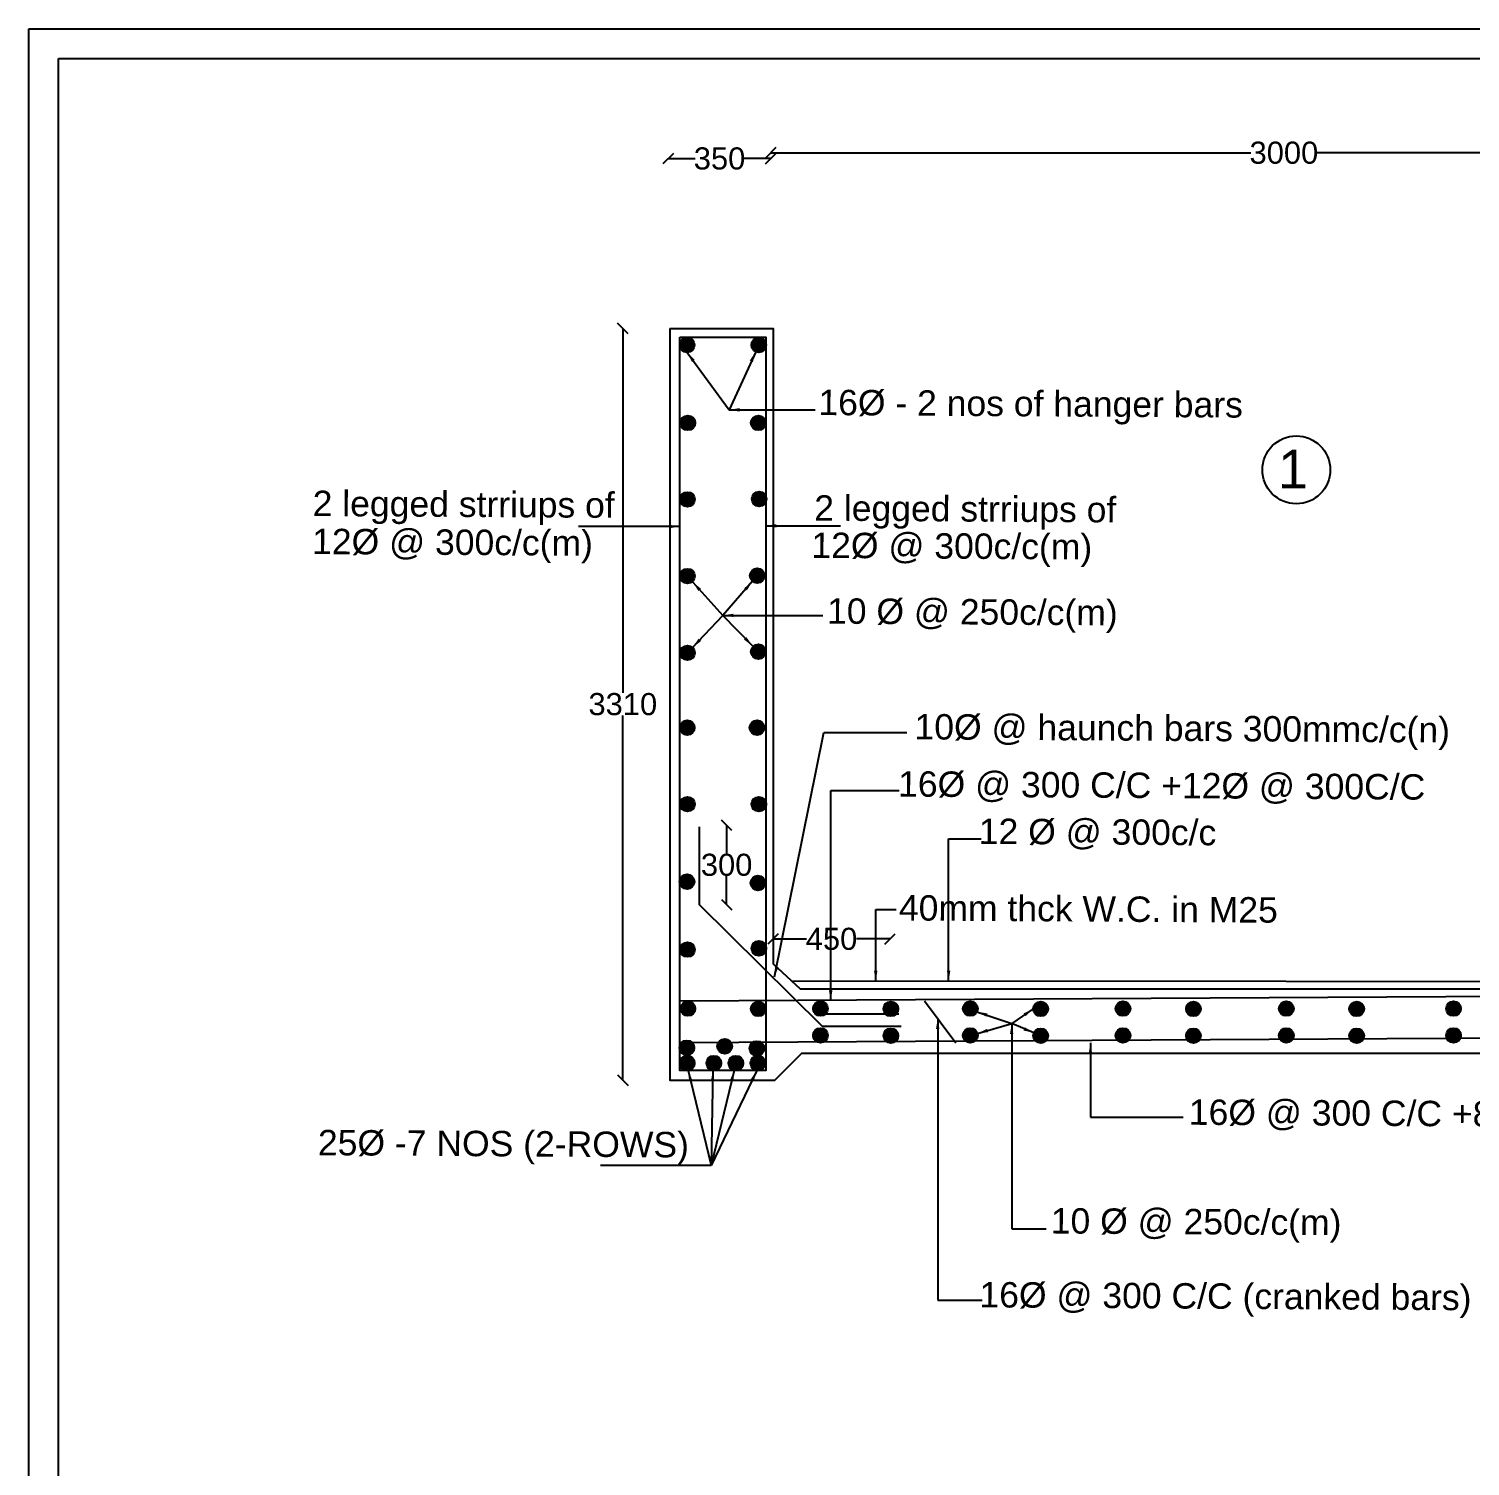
# Model space of a CAD drawing. Header units: millimetres. Extents: x 5124 to 6568637, y 2311 to 91879094.
# Drawn here: x 3476387 to 3489425, y 45952296 to 45965303 of the extents above; entities that cross this region are included whole.
import ezdxf

# ---------------------------------------------------------------- set-up
doc = ezdxf.new("R2010")
doc.units = ezdxf.units.MM
doc.header["$MEASUREMENT"] = 0
doc.layers.add('DRAWING', color=7, linetype='Continuous')
doc.styles.get("Standard").update_dxf_attribs({"font": 'arial.ttf', "height": 200})
doc.dimstyles.get("Standard").update_dxf_attribs({"dimtxt": 200, "dimasz": 110, "dimexe": 0.18, "dimexo": 0.0625, "dimgap": 0.09, "dimtad": 0, "dimtih": 1, "dimtoh": 1, "dimdec": 0, "dimzin": 0, "dimdsep": 46, "dimtxsty": 'Standard', "dimblk": 'OBLIQUE', "dimcen": 0.09, "dimse1": 1, "dimse2": 1, "dimadec": 0, "dimazin": 0, "dimtfac": 1, "dimtdec": 0, "dimtofl": 0, "dimtmove": 0, "dimatfit": 3, "dimfxl": 1, "dimtolj": 1, "dimtzin": 0, "dimarcsym": 0})

# ---------------------------------------------------------------- blocks, each defined once
blk = doc.blocks.new('_Oblique')
at = {"color": 0, "linetype": 'ByBlock', "lineweight": -2}
blk.add_line((-0.5, -0.5), (0.5, 0.5), dxfattribs=at)
blk = doc.blocks.new('*D50')
at = {"layer": 'Defpoints', "color": 0}
for p in [(3482171, 45964102), (3483098, 45964129), (3483098, 45964108)]:
    blk.add_point(p, dxfattribs=at)
at = {"layer": 'DRAWING', "color": 0, "lineweight": -2}
for p, q in [((3482171, 45964129), (3482414, 45964129)), ((3483098, 45964129), (3482855, 45964129))]:
    blk.add_line(p, q, dxfattribs=at)
at = {"layer": 'DRAWING', "color": 0, "lineweight": -2, "xscale": 95, "yscale": 95, "zscale": 95, "rotation": 180}
blk.add_blockref('_Oblique', (3482171, 45964129), dxfattribs=at)
at = {"layer": 'DRAWING', "color": 0, "lineweight": -2, "xscale": 95, "yscale": 95, "zscale": 95}
blk.add_blockref('_Oblique', (3483098, 45964129), dxfattribs=at)
at = {"layer": 'DRAWING', "color": 0, "insert": (3482635, 45964129), "char_height": 200, "attachment_point": 5}
blk.add_mtext('\\A1;350', dxfattribs=at)
blk = doc.blocks.new('*D51')
at = {"layer": 'Defpoints', "color": 0}
for p in [(3492382, 45964181), (3483098, 45964108), (3492382, 45962661)]:
    blk.add_point(p, dxfattribs=at)
at = {"layer": 'DRAWING', "color": 0, "lineweight": -2}
for p, q in [((3483098, 45964181), (3487442, 45964181)), ((3492382, 45964181), (3488039, 45964181))]:
    blk.add_line(p, q, dxfattribs=at)
at = {"layer": 'DRAWING', "color": 0, "lineweight": -2, "xscale": 95, "yscale": 95, "zscale": 95, "rotation": 180}
blk.add_blockref('_Oblique', (3483098, 45964181), dxfattribs=at)
at = {"layer": 'DRAWING', "color": 0, "lineweight": -2, "xscale": 95, "yscale": 95, "zscale": 95}
blk.add_blockref('_Oblique', (3492382, 45964181), dxfattribs=at)
at = {"layer": 'DRAWING', "color": 0, "insert": (3487740, 45964181), "char_height": 200, "attachment_point": 5}
blk.add_mtext('\\A1;3000', dxfattribs=at)
blk = doc.blocks.new('*D53')
at = {"layer": 'Defpoints', "color": 0}
for p in [(3482185, 45962591), (3481760, 45955790), (3482185, 45955790)]:
    blk.add_point(p, dxfattribs=at)
at = {"layer": 'DRAWING', "color": 0, "lineweight": -2}
for p, q in [((3481760, 45962591), (3481760, 45959293)), ((3481760, 45955790), (3481760, 45959089))]:
    blk.add_line(p, q, dxfattribs=at)
at = {"layer": 'DRAWING', "color": 0, "lineweight": -2, "xscale": 95, "yscale": 95, "zscale": 95}
for p, rotation in [((3481760, 45962591), 90), ((3481760, 45955790), 270)]:
    blk.add_blockref('_Oblique', p, dxfattribs=dict(at, rotation=rotation))
at = {"layer": 'DRAWING', "color": 0, "insert": (3481760, 45959191), "char_height": 200, "attachment_point": 5}
blk.add_mtext('\\A1;3310', dxfattribs=at)
blk = doc.blocks.new('*D54')
at = {"layer": 'Defpoints', "color": 0}
for p in [(3482666, 45958096), (3482699, 45958096), (3482673, 45957378)]:
    blk.add_point(p, dxfattribs=at)
at = {"layer": 'DRAWING', "color": 0, "lineweight": -2}
for p, q in [((3482699, 45958096), (3482699, 45957839)), ((3482699, 45957378), (3482699, 45957635))]:
    blk.add_line(p, q, dxfattribs=at)
at = {"layer": 'DRAWING', "color": 0, "lineweight": -2, "xscale": 95, "yscale": 95, "zscale": 95}
for p, rotation in [((3482699, 45958096), 90), ((3482699, 45957378), 270)]:
    blk.add_blockref('_Oblique', p, dxfattribs=dict(at, rotation=rotation))
at = {"layer": 'DRAWING', "color": 0, "insert": (3482699, 45957737), "char_height": 200, "attachment_point": 5}
blk.add_mtext('\\A1;300', dxfattribs=at)
blk = doc.blocks.new('*D55')
at = {"layer": 'Defpoints', "color": 0}
for p in [(3483119, 45957067), (3483119, 45957052), (3484177, 45957052)]:
    blk.add_point(p, dxfattribs=at)
at = {"layer": 'DRAWING', "color": 0, "lineweight": -2}
for p, q in [((3483119, 45957067), (3483423, 45957067)), ((3484177, 45957067), (3483873, 45957067))]:
    blk.add_line(p, q, dxfattribs=at)
at = {"layer": 'DRAWING', "color": 0, "lineweight": -2, "xscale": 95, "yscale": 95, "zscale": 95, "rotation": 180}
blk.add_blockref('_Oblique', (3483119, 45957067), dxfattribs=at)
at = {"layer": 'DRAWING', "color": 0, "lineweight": -2, "xscale": 95, "yscale": 95, "zscale": 95}
blk.add_blockref('_Oblique', (3484177, 45957067), dxfattribs=at)
at = {"layer": 'DRAWING', "color": 0, "insert": (3483648, 45957067), "char_height": 200, "attachment_point": 5}
blk.add_mtext('\\A1;450', dxfattribs=at)

msp = doc.modelspace()

# ---------------------------------------------------------------- hatches: boundary and pattern name
at = {"layer": 'DRAWING'}
h = msp.add_hatch(color=256, dxfattribs=at)
h.paths.add_polyline_path([(3482408.8, 45962442.2, 0.1836477), (3482391.9, 45962486.7), (3482291.7, 45962486.7, 0.1064012), (3482277.8, 45962462.2), (3482277.8, 45962422.3, 0.8591403)])
h.paths.add_polyline_path([(3482291.7, 45962486.7), (3482391.9, 45962486.7, 0.4491542)])
h = msp.add_hatch(color=256, dxfattribs=at)
h.paths.add_polyline_path([(3483057, 45962442.2, 0.1836477), (3483040, 45962486.7), (3482939.9, 45962486.7, 0.1064012), (3482926, 45962462.2), (3482926, 45962422.3, 0.8591403)])
h.paths.add_polyline_path([(3482939.9, 45962486.7), (3483040, 45962486.7, 0.4491542)])
h = msp.add_hatch(color=256, dxfattribs=at)
h.paths.add_polyline_path([(3482415.5, 45961737.4, 0.1836477), (3482398.6, 45961781.9), (3482298.4, 45961781.9, 0.1064012), (3482284.5, 45961757.4), (3482284.5, 45961717.5, 0.8591403)])
h.paths.add_polyline_path([(3482298.4, 45961781.9), (3482398.6, 45961781.9, 0.4491542)])
h = msp.add_hatch(color=256, dxfattribs=at)
h.paths.add_polyline_path([(3483053.5, 45961737.4, 0.1836477), (3483036.6, 45961781.9), (3482936.4, 45961781.9, 0.1064012), (3482922.6, 45961757.4), (3482922.6, 45961717.5, 0.8591403)])
h.paths.add_polyline_path([(3482936.4, 45961781.9), (3483036.6, 45961781.9, 0.4491542)])
h = msp.add_hatch(color=256, dxfattribs=at)
h.paths.add_polyline_path([(3482412.2, 45961044.7, 0.1836477), (3482395.3, 45961089.2), (3482295.1, 45961089.2, 0.1064012), (3482281.2, 45961064.7), (3482281.2, 45961024.8, 0.8591403)])
h.paths.add_polyline_path([(3482295.1, 45961089.2), (3482395.3, 45961089.2, 0.4491542)])
h = msp.add_hatch(color=256, dxfattribs=at)
h.paths.add_polyline_path([(3483060.4, 45961048.1, 0.1836477), (3483043.5, 45961092.6), (3482943.3, 45961092.6, 0.1064012), (3482929.4, 45961068.1), (3482929.4, 45961028.1, 0.8591403)])
h.paths.add_polyline_path([(3482943.3, 45961092.6), (3483043.5, 45961092.6, 0.4491542)])
h = msp.add_hatch(color=256, dxfattribs=at)
h.paths.add_polyline_path([(3482412.2, 45960350.9, 0.1836477), (3482395.3, 45960395.4), (3482295.1, 45960395.4, 0.1064012), (3482281.2, 45960370.9), (3482281.2, 45960330.9, 0.8591403)])
h.paths.add_polyline_path([(3482295.1, 45960395.4), (3482395.3, 45960395.4, 0.4491542)])
h = msp.add_hatch(color=256, dxfattribs=at)
h.paths.add_polyline_path([(3483043.4, 45960354.3, 0.1836477), (3483026.5, 45960398.8), (3482926.3, 45960398.8, 0.1064012), (3482912.4, 45960374.2), (3482912.4, 45960334.3, 0.8591403)])
h.paths.add_polyline_path([(3482926.3, 45960398.8), (3483026.5, 45960398.8, 0.4491542)])
h = msp.add_hatch(color=256, dxfattribs=at)
h.paths.add_polyline_path([(3483053.5, 45959666.4, 0.1836477), (3483036.6, 45959710.9), (3482936.4, 45959710.9, 0.1064012), (3482922.6, 45959686.3), (3482922.6, 45959646.4, 0.8591403)])
h.paths.add_polyline_path([(3482936.4, 45959710.9), (3483036.6, 45959710.9, 0.4491542)])
h = msp.add_hatch(color=256, dxfattribs=at)
h.paths.add_polyline_path([(3482412.2, 45959656.3, 0.1836477), (3482395.3, 45959700.8), (3482295.1, 45959700.8, 0.1064012), (3482281.2, 45959676.2), (3482281.2, 45959636.3, 0.8591403)])
h.paths.add_polyline_path([(3482295.1, 45959700.8), (3482395.3, 45959700.8, 0.4491542)])
h = msp.add_hatch(color=256, dxfattribs=at)
h.paths.add_polyline_path([(3482409.9, 45958979.6, 0.1836477), (3482393, 45959024.1), (3482292.8, 45959024.1, 0.1064012), (3482279, 45958999.5), (3482279, 45958959.6, 0.8591403)])
h.paths.add_polyline_path([(3482292.8, 45959024.1), (3482393, 45959024.1, 0.4491542)])
h = msp.add_hatch(color=256, dxfattribs=at)
h.paths.add_polyline_path([(3483040.9, 45958979.6, 0.1836477), (3483024, 45959024.1), (3482923.8, 45959024.1, 0.1064012), (3482909.9, 45958999.5), (3482909.9, 45958959.6, 0.8591403)])
h.paths.add_polyline_path([(3482923.8, 45959024.1), (3483024, 45959024.1, 0.4491542)])
h = msp.add_hatch(color=256, dxfattribs=at)
h.paths.add_polyline_path([(3482412.1, 45958287, 0.1836477), (3482395.2, 45958331.5), (3482295, 45958331.5, 0.1064012), (3482281.1, 45958306.9), (3482281.1, 45958267, 0.8591403)])
h.paths.add_polyline_path([(3482295, 45958331.5), (3482395.2, 45958331.5, 0.4491542)])
h = msp.add_hatch(color=256, dxfattribs=at)
h.paths.add_polyline_path([(3483057.8, 45958287, 0.1836477), (3483040.9, 45958331.5), (3482940.7, 45958331.5, 0.1064012), (3482926.8, 45958306.9), (3482926.8, 45958267, 0.8591403)])
h.paths.add_polyline_path([(3482940.7, 45958331.5), (3483040.9, 45958331.5, 0.4491542)])
h = msp.add_hatch(color=256, dxfattribs=at)
h.paths.add_polyline_path([(3482407.9, 45957585.8, 0.1836477), (3482391, 45957630.3), (3482290.8, 45957630.3, 0.1064012), (3482277, 45957605.7), (3482277, 45957565.8, 0.8591403)])
h.paths.add_polyline_path([(3482290.8, 45957630.3), (3482391, 45957630.3, 0.4491542)])
h = msp.add_hatch(color=256, dxfattribs=at)
h.paths.add_polyline_path([(3483049.3, 45957573.1, 0.1836477), (3483032.4, 45957617.6), (3482932.2, 45957617.6, 0.1064012), (3482918.3, 45957593), (3482918.3, 45957553.1, 0.8591403)])
h.paths.add_polyline_path([(3482932.2, 45957617.6), (3483032.4, 45957617.6, 0.4491542)])
h = msp.add_hatch(color=256, dxfattribs=at)
h.paths.add_polyline_path([(3482412.2, 45956971.3, 0.1836477), (3482395.3, 45957015.8), (3482295.1, 45957015.8, 0.1064012), (3482281.2, 45956991.2), (3482281.2, 45956951.3, 0.8591403)])
h.paths.add_polyline_path([(3482295.1, 45957015.8), (3482395.3, 45957015.8, 0.4491542)])
h = msp.add_hatch(color=256, dxfattribs=at)
h.paths.add_polyline_path([(3483057.8, 45956981.8, 0.1836477), (3483040.9, 45957026.3), (3482940.7, 45957026.3, 0.1064012), (3482926.8, 45957001.7), (3482926.8, 45956961.8, 0.8591403)])
h.paths.add_polyline_path([(3482940.7, 45957026.3), (3483040.9, 45957026.3, 0.4491542)])
h = msp.add_hatch(color=256, dxfattribs=at)
h.paths.add_polyline_path([(3482415.8, 45956437.2, 0.1836477), (3482398.9, 45956481.7), (3482298.7, 45956481.7, 0.1064012), (3482284.8, 45956457.2), (3482284.8, 45956417.2, 0.8591403)])
h.paths.add_polyline_path([(3482298.7, 45956481.7), (3482398.9, 45956481.7, 0.4491542)])
h = msp.add_hatch(color=256, dxfattribs=at)
h.paths.add_polyline_path([(3483052.7, 45956434.5, 0.1836477), (3483035.8, 45956479.1), (3482935.6, 45956479.1, 0.1064012), (3482921.7, 45956454.5), (3482921.7, 45956414.6, 0.8591403)])
h.paths.add_polyline_path([(3482935.6, 45956479.1), (3483035.8, 45956479.1, 0.4491542)])
h = msp.add_hatch(color=256, dxfattribs=at)
h.paths.add_polyline_path([(3483614.8, 45956437.2, 0.1836477), (3483597.9, 45956481.7), (3483497.7, 45956481.7, 0.1064012), (3483483.8, 45956457.2), (3483483.8, 45956417.2, 0.8591403)])
h.paths.add_polyline_path([(3483497.7, 45956481.7), (3483597.9, 45956481.7, 0.4491542)])
h = msp.add_hatch(color=256, dxfattribs=at)
h.paths.add_polyline_path([(3484251.7, 45956434.5, 0.1836477), (3484234.8, 45956479.1), (3484134.6, 45956479.1, 0.1064012), (3484120.8, 45956454.5), (3484120.8, 45956414.6, 0.8591403)])
h.paths.add_polyline_path([(3484134.6, 45956479.1), (3484234.8, 45956479.1, 0.4491542)])
h = msp.add_hatch(color=256, dxfattribs=at)
h.paths.add_polyline_path([(3484970, 45956437.2, 0.1836477), (3484953.1, 45956481.7), (3484852.9, 45956481.7, 0.1064012), (3484839, 45956457.2), (3484839, 45956417.2, 0.8591403)])
h.paths.add_polyline_path([(3484852.9, 45956481.7), (3484953.1, 45956481.7, 0.4491542)])
h = msp.add_hatch(color=256, dxfattribs=at)
h.paths.add_polyline_path([(3485606.9, 45956434.5, 0.1836477), (3485590, 45956479.1), (3485489.8, 45956479.1, 0.1064012), (3485475.9, 45956454.5), (3485475.9, 45956414.6, 0.8591403)])
h.paths.add_polyline_path([(3485489.8, 45956479.1), (3485590, 45956479.1, 0.4491542)])
h = msp.add_hatch(color=256, dxfattribs=at)
h.paths.add_polyline_path([(3486351.5, 45956437.2, 0.1836477), (3486334.5, 45956481.7), (3486234.4, 45956481.7, 0.1064012), (3486220.5, 45956457.2), (3486220.5, 45956417.2, 0.8591403)])
h.paths.add_polyline_path([(3486234.4, 45956481.7), (3486334.5, 45956481.7, 0.4491542)])
h = msp.add_hatch(color=256, dxfattribs=at)
h.paths.add_polyline_path([(3486988.4, 45956434.5, 0.1836477), (3486971.5, 45956479.1), (3486871.3, 45956479.1, 0.1064012), (3486857.4, 45956454.5), (3486857.4, 45956414.6, 0.8591403)])
h.paths.add_polyline_path([(3486871.3, 45956479.1), (3486971.5, 45956479.1, 0.4491542)])
h = msp.add_hatch(color=256, dxfattribs=at)
h.paths.add_polyline_path([(3487828.4, 45956437.2, 0.1836477), (3487811.5, 45956481.7), (3487711.3, 45956481.7, 0.1064012), (3487697.4, 45956457.2), (3487697.4, 45956417.2, 0.8591403)])
h.paths.add_polyline_path([(3487711.3, 45956481.7), (3487811.5, 45956481.7, 0.4491542)])
h = msp.add_hatch(color=256, dxfattribs=at)
h.paths.add_polyline_path([(3488465.3, 45956434.5, 0.1836477), (3488448.4, 45956479.1), (3488348.2, 45956479.1, 0.1064012), (3488334.3, 45956454.5), (3488334.3, 45956414.6, 0.8591403)])
h.paths.add_polyline_path([(3488348.2, 45956479.1), (3488448.4, 45956479.1, 0.4491542)])
h = msp.add_hatch(color=256, dxfattribs=at)
h.paths.add_polyline_path([(3489341.3, 45956437.2, 0.1836477), (3489324.4, 45956481.7), (3489224.2, 45956481.7, 0.1064012), (3489210.3, 45956457.2), (3489210.3, 45956417.2, 0.8591403)])
h.paths.add_polyline_path([(3489224.2, 45956481.7), (3489324.4, 45956481.7, 0.4491542)])
h = msp.add_hatch(color=256, dxfattribs=at)
h.paths.add_polyline_path([(3483614.8, 45956193.8, 0.1836477), (3483597.9, 45956238.3), (3483497.7, 45956238.3, 0.1064012), (3483483.8, 45956213.7), (3483483.8, 45956173.8, 0.8591403)])
h.paths.add_polyline_path([(3483497.7, 45956238.3), (3483597.9, 45956238.3, 0.4491542)])
h = msp.add_hatch(color=256, dxfattribs=at)
h.paths.add_polyline_path([(3484251.7, 45956191.1, 0.1836477), (3484234.8, 45956235.7), (3484134.6, 45956235.7, 0.1064012), (3484120.8, 45956211.1), (3484120.8, 45956171.2, 0.8591403)])
h.paths.add_polyline_path([(3484134.6, 45956235.7), (3484234.8, 45956235.7, 0.4491542)])
h = msp.add_hatch(color=256, dxfattribs=at)
h.paths.add_polyline_path([(3484970, 45956193.8, 0.1836477), (3484953.1, 45956238.3), (3484852.9, 45956238.3, 0.1064012), (3484839, 45956213.7), (3484839, 45956173.8, 0.8591403)])
h.paths.add_polyline_path([(3484852.9, 45956238.3), (3484953.1, 45956238.3, 0.4491542)])
h = msp.add_hatch(color=256, dxfattribs=at)
h.paths.add_polyline_path([(3485606.9, 45956191.1, 0.1836477), (3485590, 45956235.7), (3485489.8, 45956235.7, 0.1064012), (3485475.9, 45956211.1), (3485475.9, 45956171.2, 0.8591403)])
h.paths.add_polyline_path([(3485489.8, 45956235.7), (3485590, 45956235.7, 0.4491542)])
h = msp.add_hatch(color=256, dxfattribs=at)
h.paths.add_polyline_path([(3486351.5, 45956193.8, 0.1836477), (3486334.5, 45956238.3), (3486234.4, 45956238.3, 0.1064012), (3486220.5, 45956213.7), (3486220.5, 45956173.8, 0.8591403)])
h.paths.add_polyline_path([(3486234.4, 45956238.3), (3486334.5, 45956238.3, 0.4491542)])
h = msp.add_hatch(color=256, dxfattribs=at)
h.paths.add_polyline_path([(3486988.4, 45956191.1, 0.1836477), (3486971.5, 45956235.7), (3486871.3, 45956235.7, 0.1064012), (3486857.4, 45956211.1), (3486857.4, 45956171.2, 0.8591403)])
h.paths.add_polyline_path([(3486871.3, 45956235.7), (3486971.5, 45956235.7, 0.4491542)])
h = msp.add_hatch(color=256, dxfattribs=at)
h.paths.add_polyline_path([(3487828.4, 45956193.8, 0.1836477), (3487811.5, 45956238.3), (3487711.3, 45956238.3, 0.1064012), (3487697.4, 45956213.7), (3487697.4, 45956173.8, 0.8591403)])
h.paths.add_polyline_path([(3487711.3, 45956238.3), (3487811.5, 45956238.3, 0.4491542)])
h = msp.add_hatch(color=256, dxfattribs=at)
h.paths.add_polyline_path([(3488465.3, 45956191.1, 0.1836477), (3488448.4, 45956235.7), (3488348.2, 45956235.7, 0.1064012), (3488334.3, 45956211.1), (3488334.3, 45956171.2, 0.8591403)])
h.paths.add_polyline_path([(3488348.2, 45956235.7), (3488448.4, 45956235.7, 0.4491542)])
h = msp.add_hatch(color=256, dxfattribs=at)
h.paths.add_polyline_path([(3489341.3, 45956193.8, 0.1836477), (3489324.4, 45956238.3), (3489224.2, 45956238.3, 0.1064012), (3489210.3, 45956213.7), (3489210.3, 45956173.8, 0.8591403)])
h.paths.add_polyline_path([(3489224.2, 45956238.3), (3489324.4, 45956238.3, 0.4491542)])
h = msp.add_hatch(color=256, dxfattribs=at)
h.paths.add_polyline_path([(3482275.5, 45956062.3, 0.8591403), (3482406.5, 45956082.3, 0.1869279), (3482389, 45956127.4), (3482289.5, 45956126.8, 0.1067934), (3482275.5, 45956102.2)])
h.paths.add_polyline_path([(3482389, 45956127.4, 0.4448839), (3482289.5, 45956126.8)])
h = msp.add_hatch(color=256, dxfattribs=at)
h.paths.add_polyline_path([(3482739.8, 45956129.4, 0.5766522), (3482623.8, 45956128.7)])
h.paths.add_polyline_path([(3482623.8, 45956128.7, 0.1305032), (3482615, 45956095.5, 1), (3482749, 45956095.5, 0.1333352), (3482739.8, 45956129.4)])
for points in [[(3482972.7, 45956009.7, -0.0345592), (3482981.9, 45956010.3, 0.3742964), (3483039.7, 45956076.7, 0.23987), (3483012.1, 45956130.9), (3482932.7, 45956130.4, 0.2369283), (3482905.7, 45956076.7, 0.4142136)], [(3483012.1, 45956130.9, 0.3284372), (3482932.7, 45956130.4)], [(3482409.6, 45955943.3, 1), (3482275.5, 45955943.3, 0.3742964), (3482333.3, 45955876.9), (3482351.8, 45955876.9, 0.3742964)], [(3482650.7, 45955943.3, 1), (3482516.7, 45955943.3, 0.3742964), (3482574.5, 45955876.9), (3482592.9, 45955876.9, 0.3742964)], [(3482849.8, 45955943.3, 1), (3482715.8, 45955943.3, 0.3742964), (3482773.6, 45955876.9), (3482792, 45955876.9, 0.3742964)], [(3482981.9, 45956010.3, -0.0345592), (3482972.7, 45956009.7, 0.3742964), (3482914.9, 45955943.3, 0.3742964), (3482972.7, 45955876.9), (3482991.2, 45955876.9, 0.3742964), (3483048.9, 45955943.3, 0.4142136)]]:
    msp.add_hatch(color=256, dxfattribs=at).paths.add_polyline_path(points)

# ---------------------------------------------------------------- linework, layer by layer
for points in [[(3476387, 45965303.3), (3527477.9, 45965303.3), (3527477.9, 45931337.3), (3476387, 45931337.3)], [(3476654.2, 45965036.2), (3527210.8, 45965036.2), (3527210.8, 45931604.5), (3476654.2, 45931604.5)], [(3482275.5, 45962514.3), (3483054.3, 45962514.3), (3483054.3, 45955876.9), (3482275.5, 45955876.9)], [(3482275.5, 45956507), (3493468.7, 45956569.3), (3493468.7, 45956189.1), (3482275.5, 45956126.8)]]:
    msp.add_lwpolyline(points, close=True, dxfattribs=at)
for points in [[(3482184.7, 45962591.3), (3483119.2, 45962591.3), (3483119.2, 45956842), (3483364.9, 45956615.7), (3492146.9, 45956615.7)], [(3482184.7, 45962591.3), (3482184.7, 45955790.1), (3483134.8, 45955790.1), (3483378.2, 45956032.8), (3492161.9, 45956032.8)], [(3482450, 45958082.8), (3482450, 45957377.6), (3483563.5, 45956279.3), (3484278.4, 45956279.3)], [(3483287.6, 45956686.8), (3492229.4, 45956683.3)], [(3484489.3, 45956507), (3484772.5, 45956126.8)], [(3483558.6, 45956389.3), (3484256.5, 45956389.3)], [(3485989.9, 45955455.5), (3486828.2, 45955455.5)]]:
    msp.add_lwpolyline(points, dxfattribs=at)
for centre, radius in [((3482341.8, 45962442.2), 67), ((3482989.9, 45962442.2), 67), ((3482348.5, 45961737.4), 67), ((3482986.5, 45961737.4), 67), ((3487852.3, 45961312.3), 307.1), ((3482345.2, 45961044.7), 67), ((3482993.4, 45961048.1), 67), ((3482345.2, 45960350.9), 67), ((3482976.4, 45960354.3), 67), ((3482986.5, 45959666.4), 67), ((3482345.2, 45959656.3), 67), ((3482342.9, 45958979.6), 67), ((3482973.9, 45958979.6), 67), ((3482345.1, 45958287), 67), ((3482990.8, 45958287), 67), ((3482340.9, 45957585.8), 67), ((3482982.3, 45957573.1), 67), ((3482345.2, 45956971.3), 67), ((3482990.8, 45956981.8), 67), ((3482348.8, 45956437.2), 67), ((3482985.7, 45956434.5), 67), ((3483547.8, 45956437.2), 67), ((3484184.7, 45956434.5), 67), ((3484903, 45956437.2), 67), ((3485539.9, 45956434.5), 67), ((3486284.4, 45956437.2), 67), ((3486921.4, 45956434.5), 67), ((3487761.4, 45956437.2), 67), ((3488398.3, 45956434.5), 67), ((3489274.3, 45956437.2), 67), ((3483547.8, 45956193.8), 67), ((3484184.7, 45956191.1), 67), ((3484903, 45956193.8), 67), ((3485539.9, 45956191.1), 67), ((3486284.4, 45956193.8), 67), ((3486921.4, 45956191.1), 67), ((3487761.4, 45956193.8), 67), ((3488398.3, 45956191.1), 67), ((3489274.3, 45956193.8), 67), ((3482339.5, 45956082.3), 67), ((3482682, 45956095.5), 67), ((3482972.7, 45956076.7), 67), ((3482342.6, 45955943.3), 67), ((3482583.7, 45955943.3), 67), ((3482782.8, 45955943.3), 67), ((3482981.9, 45955943.3), 67)]:
    msp.add_circle(centre, radius, dxfattribs=at)

# ---------------------------------------------------------------- texts
for s, height, p in [('16Ø - 2 nos of hanger bars', 230, (3483528.5, 45961808)), ('1', 350, (3487685.7, 45961145)), ('2 legged strriups of ', 230, (3478953.8, 45960894.3)), ('2 legged strriups of ', 230, (3483490.9, 45960852.7)), ('12Ø @ 300c/c(m)', 230, (3478948.9, 45960550.3)), ('12Ø @ 300c/c(m)', 230, (3483465.3, 45960515.8)), ('10 Ø @ 250c/c(m)', 230, (3483606.8, 45959920.5)), ('10Ø @ haunch bars 300mmc/c(n) ', 230, (3484398, 45958873.3)), ('16Ø @ 300 C/C +12Ø @ 300C/C', 230, (3484249.5, 45958355.8)), ('12 Ø @ 300c/c ', 230, (3484979.7, 45957927.4)), ('40mm thck W.C. in M25', 230, (3484256.9, 45957234.5)), ('16Ø @ 300 C/C +8Ø @ 300C/C', 230, (3486879.4, 45955385.7)), ('25Ø -7 NOS (2-ROWS)', 230, (3479001.5, 45955110)), ('10 Ø @ 250c/c(m)', 230, (3485630.6, 45954402)), ('16Ø @ 300 C/C (cranked bars)', 230, (3484985.4, 45953733.5))]:
    msp.add_text(s, height=height, rotation=359.65712, dxfattribs=at).set_placement(p)

# ---------------------------------------------------------------- dimensions: what is measured, and where the dimension line sits
for base, p1, p2, text, picture, middle in [((3492382.1, 45964181.3), (3483098.5, 45964107.7), (3492382.1, 45962661.1), '3000', '*D51', (3487740.3, 45964181.3)), ((3483098.5, 45964128.9), (3482170.8, 45964102.4), (3483098.5, 45964107.7), '350', '*D50', (3482634.7, 45964128.9)), ((3483119.2, 45957066.7), (3484177.1, 45957052.3), (3483119.2, 45957052.3), '450', '*D55', (3483648.2, 45957066.7))]:
    dim = msp.add_linear_dim(base=base, p1=p1, p2=p2, text=text, dimstyle='Standard', override={"dimasz": 95, "dimfxl": 2000, "dimarcsym": 1}, dxfattribs=at)
    dim.commit()
    dim.dimension.update_dxf_attribs({"geometry": picture, "text_midpoint": middle})
for base, p1, p2, text, picture, middle in [((3481760.2, 45955790.1), (3482184.7, 45962591.3), (3482184.7, 45955790.1), '3310', '*D53', (3481760.2, 45959190.7)), ((3482699.4, 45958096.3), (3482672.8, 45957377.6), (3482665.6, 45958096.3), '300', '*D54', (3482699.4, 45957736.9))]:
    dim = msp.add_linear_dim(base=base, p1=p1, p2=p2, angle=90, text=text, dimstyle='Standard', override={"dimasz": 95, "dimfxl": 2000, "dimarcsym": 1}, dxfattribs=at)
    dim.commit()
    dim.dimension.update_dxf_attribs({"geometry": picture, "text_midpoint": middle})

# ---------------------------------------------------------------- leaders
for points in [[(3482341.8, 45962375.2), (3482721.5, 45961855.3)], [(3482962.1, 45962381.3), (3482721.5, 45961855.3)], [(3482721.5, 45961855.3), (3483498.8, 45961855.3)], [(3482275.5, 45960799.8), (3481358.5, 45960799.8)], [(3483054.3, 45960805.4), (3483728.1, 45960805.4)], [(3482391.9, 45960296.5), (3482666.2, 45959995.1)], [(3482932.6, 45960303.5), (3482666.2, 45959995.1)], [(3482391.3, 45959704.9), (3482666.2, 45959995.1)], [(3482666.2, 45959995.1), (3483570.6, 45959995.1)], [(3482933.2, 45959719.2), (3482666.2, 45959995.1)], [(3483133.1, 45956723.3), (3483579.5, 45958935.9), (3484328.8, 45958935.9)], [(3483640.5, 45956507), (3483640.5, 45958411.7), (3484258.6, 45958411.7)], [(3484707.1, 45956686.3), (3484707.1, 45957973), (3485001.5, 45957973)], [(3484047.7, 45956686.5), (3484047.7, 45957333.8), (3484233.8, 45957333.8)], [(3484608.5, 45956347), (3484608.5, 45953799), (3485011.9, 45953799)], [(3484963.7, 45956408.9), (3485277.8, 45956300.9)], [(3485472.9, 45956434.5), (3485277.8, 45956300.9)], [(3484967.4, 45956212.2), (3485277.8, 45956300.9)], [(3485277.8, 45956300.9), (3485277.8, 45954444.9), (3485590.4, 45954444.9)], [(3485478.1, 45956217), (3485277.8, 45956300.9)], [(3485989.9, 45956126.8), (3485989.9, 45955455.5)], [(3482972.7, 45955876.9), (3482560.4, 45955017.7), (3481557.2, 45955017.7)], [(3482351.8, 45955876.9), (3482560.4, 45955017.7)], [(3482574.5, 45955876.9), (3482560.4, 45955017.7)], [(3482767.2, 45955878.1), (3482560.4, 45955017.7)]]:
    msp.add_leader(points, dimstyle='Standard', override={"dimasz": 95, "dimgap": 0.09, "dimtad": 0, "dimfxl": 2000, "dimarcsym": 1}, dxfattribs=at)

doc.saveas('drawing.dxf')
